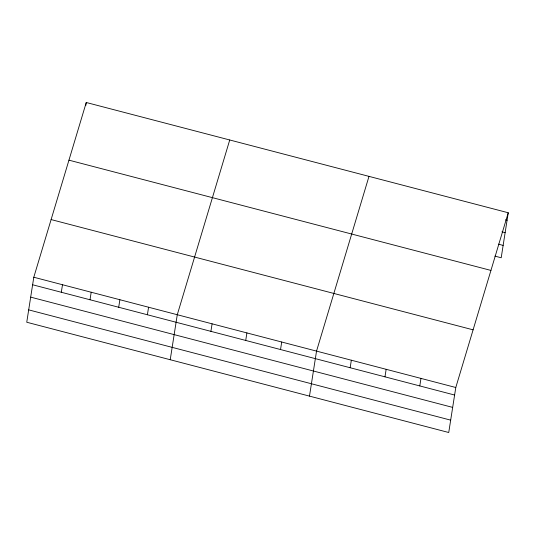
<?xml version="1.0" encoding="UTF-8"?>
<svg xmlns="http://www.w3.org/2000/svg" width="535" height="535" viewBox="0 0 535 535"><rect width="100%" height="100%" fill="white"/><g stroke="black" fill="none" stroke-linecap="round" stroke-linejoin="round"><path stroke-width="0.8" d="M33.799 277.237L26.75 322.237L448.738 432.507L455.787 387.5L508.25 212.763L86.262 102.493L33.799 277.237L455.787 387.5M85.787 105.509L86.262 102.493M61.311 292.264L62.495 284.734M90.007 299.76L91.191 292.23M118.703 307.257L119.88 299.727M147.399 314.761L148.576 307.23M170.224 359.727L177.272 314.727L229.736 139.983M210.91 331.352L212.087 323.822M245.725 340.447L246.902 332.917M280.534 349.549L281.718 342.019M309.484 396.121L316.533 351.114L368.996 176.369M350.164 367.739L351.341 360.209M384.979 376.834L386.156 369.31M419.794 385.936L420.971 378.406M508.25 212.763L501.201 257.763L494.875 256.111M505.488 219.878L507.073 220.286M501.97 231.829L505.134 232.658M498.393 244.154L503.141 245.398M68.948 160.159L490.936 270.422M51.113 219.571L473.101 329.834M32.622 284.767L454.61 395.031M30.682 297.132L452.67 407.396M28.689 309.872L450.677 420.142"/></g></svg>
